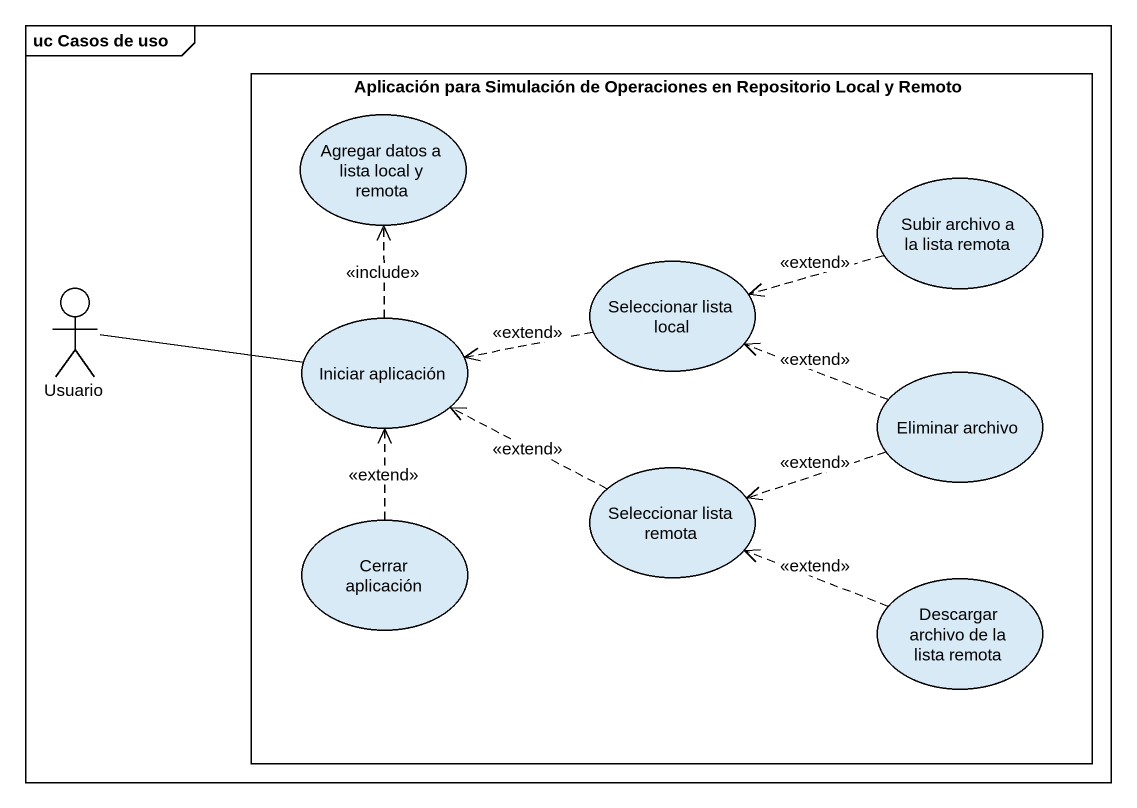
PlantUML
@startuml
mainframe uc Casos de uso
rectangle "Aplicación para Simulación de Operaciones en Repositorio Local y Remoto" as Aplicación_para_Simulación {
  usecase "Agregar datos a lista local y remota" as Agregar_datos_a_lista_local
  usecase "Subir archivo a la lista remota" as Subir_archivo_a_la_lista
  usecase "Seleccionar lista local" as Seleccionar_lista_local
  usecase "Iniciar aplicación" as Iniciar_aplicación
  usecase "Eliminar archivo" as Eliminar_archivo
  usecase "Seleccionar lista remota" as Seleccionar_lista_remota
  usecase "Cerrar aplicación" as Cerrar_aplicación
  usecase "Descargar archivo de la lista remota" as Descargar_archivo_de_la
}
actor Usuario
Subir_archivo_a_la_lista .left.> Seleccionar_lista_local : <<extend>>
Usuario -right- Iniciar_aplicación
Seleccionar_lista_local .left.> Iniciar_aplicación : <<extend>>
Iniciar_aplicación .up.> Agregar_datos_a_lista_local : <<include>>
Eliminar_archivo .left.> Seleccionar_lista_local : <<extend>>
Eliminar_archivo .left.> Seleccionar_lista_remota : <<extend>>
Seleccionar_lista_remota .left.> Iniciar_aplicación : <<extend>>
Cerrar_aplicación .up.> Iniciar_aplicación : <<extend>>
Descargar_archivo_de_la .left.> Seleccionar_lista_remota : <<extend>>
@enduml
